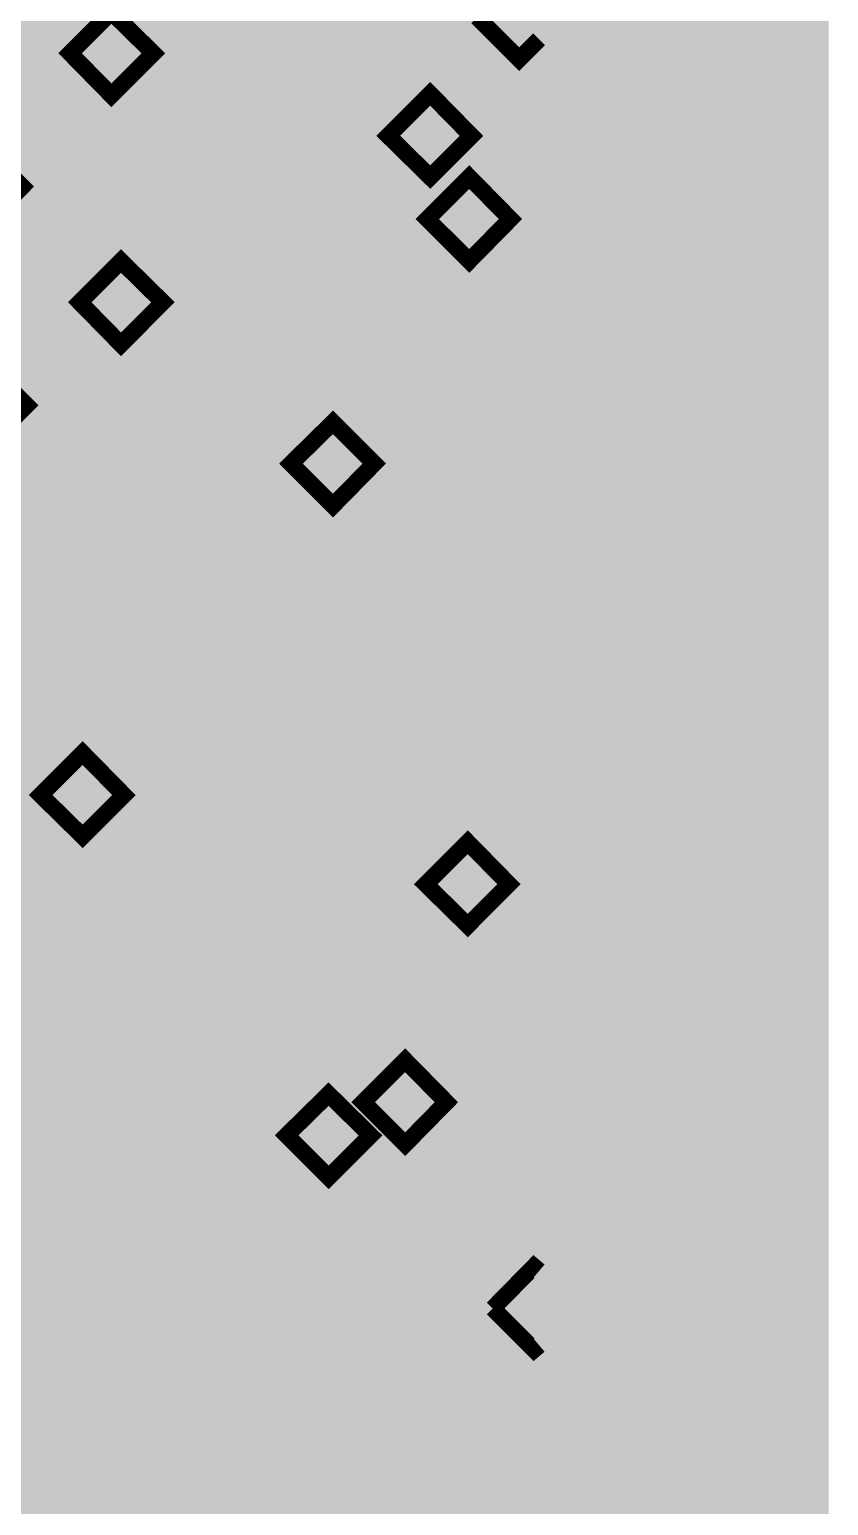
# Model space of a CAD drawing. Header units: millimetres. Extents: x 92 to 588, y 96 to 434.
# Drawn here: x 569.02 to 588.17, y 318.23 to 353.57 of the extents above; entities that cross this region are included whole.
import ezdxf

# ---------------------------------------------------------------- set-up
doc = ezdxf.new("R2010")
doc.units = ezdxf.units.MM
doc.layers.add('H', color=7, linetype='Continuous')
doc.layers.add('P', color=7, linetype='Continuous')

msp = doc.modelspace()

# ---------------------------------------------------------------- hatches: boundary and pattern name
at = {"layer": 'H', "linetype": 'Continuous'}
for points in [[(291.162, 223.903), (291.162, 433.788), (588.166, 433.788), (588.166, 223.903), (291.162, 223.903)], [(580.757, 352.861), (579.752, 353.866), (580.757, 354.871), (581.234, 354.378), (581.234, 353.337), (580.757, 352.861)], [(570.985, 351.996), (569.998, 353.002), (570.985, 353.989), (571.991, 353.002), (570.985, 351.996)], [(578.623, 350.038), (577.618, 351.026), (578.623, 352.032), (579.611, 351.026), (578.623, 350.038)], [(574.866, 347.551), (574.866, 347.833), (574.936, 347.833), (575.06, 347.869), (575.113, 347.904), (575.148, 347.939), (575.219, 348.045), (575.272, 348.186), (575.307, 348.345), (575.325, 348.433), (575.342, 348.645), (575.342, 348.892), (575.342, 349.156), (575.325, 349.368), (575.307, 349.456), (575.272, 349.615), (575.254, 349.686), (575.219, 349.756), (575.148, 349.844), (575.113, 349.88), (575.06, 349.915), (574.936, 349.95), (574.866, 349.95), (574.795, 349.95), (574.69, 349.915), (574.637, 349.88), (574.584, 349.844), (574.513, 349.756), (574.495, 349.686), (574.46, 349.615), (574.425, 349.456), (574.407, 349.35), (574.407, 349.139), (574.39, 348.892), (574.407, 348.645), (574.407, 348.451), (574.425, 348.345), (574.46, 348.186), (574.478, 348.116), (574.513, 348.045), (574.584, 347.957), (574.637, 347.904), (574.672, 347.869), (574.795, 347.833), (574.866, 347.833), (574.866, 347.551), (574.76, 347.551), (574.584, 347.604), (574.425, 347.675), (574.301, 347.798), (574.249, 347.886), (574.196, 347.975), (574.125, 348.186), (574.072, 348.433), (574.055, 348.733), (574.037, 348.892), (574.055, 349.068), (574.072, 349.368), (574.125, 349.633), (574.196, 349.827), (574.249, 349.915), (574.301, 350.003), (574.425, 350.109), (574.584, 350.197), (574.76, 350.232), (574.866, 350.25), (574.972, 350.232), (575.166, 350.197), (575.325, 350.109), (575.448, 349.985), (575.501, 349.915), (575.536, 349.827), (575.624, 349.615), (575.677, 349.35), (575.695, 349.068), (575.695, 348.733), (575.677, 348.433), (575.624, 348.169), (575.536, 347.957), (575.501, 347.869), (575.448, 347.798), (575.307, 347.675), (575.148, 347.604), (574.972, 347.551), (574.866, 347.551)], [(577.829, 347.551), (577.723, 347.551), (577.529, 347.569), (577.441, 347.604), (577.247, 347.657), (577.106, 347.71), (577.106, 348.08), (577.265, 347.992), (577.441, 347.922), (577.529, 347.886), (577.706, 347.851), (577.794, 347.851), (577.9, 347.851), (578.006, 347.886), (578.059, 347.904), (578.147, 347.957), (578.182, 347.992), (578.253, 348.08), (578.288, 348.169), (578.305, 348.204), (578.323, 348.327), (578.341, 348.398), (578.323, 348.468), (578.305, 348.574), (578.27, 348.68), (578.217, 348.751), (578.182, 348.768), (578.094, 348.821), (578.006, 348.839), (577.9, 348.857), (577.794, 348.857), (577.635, 348.857), (577.635, 349.156), (577.759, 349.156), (577.865, 349.156), (578.059, 349.209), (578.129, 349.262), (578.164, 349.298), (578.235, 349.35), (578.27, 349.474), (578.288, 349.58), (578.288, 349.633), (578.27, 349.721), (578.253, 349.756), (578.235, 349.791), (578.182, 349.844), (578.147, 349.862), (578.076, 349.897), (578.006, 349.933), (577.917, 349.933), (577.829, 349.95), (577.741, 349.933), (577.653, 349.915), (577.547, 349.897), (577.459, 349.862), (577.388, 349.827), (577.318, 349.791), (577.265, 349.756), (577.212, 349.721), (577.194, 350.091), (577.318, 350.144), (577.494, 350.197), (577.582, 350.215), (577.776, 350.25), (577.865, 350.25), (578.023, 350.232), (578.164, 350.215), (578.235, 350.197), (578.358, 350.127), (578.411, 350.091), (578.464, 350.056), (578.552, 349.95), (578.57, 349.897), (578.605, 349.844), (578.641, 349.703), (578.641, 349.615), (578.623, 349.509), (578.552, 349.333), (578.5, 349.245), (578.429, 349.174), (578.253, 349.068), (578.164, 349.033), (578.235, 348.998), (578.341, 348.962), (578.429, 348.927), (578.5, 348.857), (578.535, 348.804), (578.605, 348.715), (578.641, 348.663), (578.658, 348.592), (578.676, 348.451), (578.694, 348.38), (578.676, 348.292), (578.658, 348.133), (578.623, 348.045), (578.588, 347.975), (578.517, 347.851), (578.464, 347.798), (578.394, 347.728), (578.27, 347.639), (578.182, 347.604), (578.094, 347.587), (577.917, 347.551), (577.829, 347.551)], [(579.77, 347.551), (579.593, 347.587), (579.505, 347.604), (579.434, 347.639), (579.293, 347.71), (579.24, 347.763), (579.187, 347.816), (579.099, 347.939), (579.082, 348.01), (579.046, 348.08), (579.029, 348.239), (579.029, 348.327), (579.029, 348.416), (579.082, 348.61), (579.135, 348.698), (579.187, 348.786), (579.364, 348.927), (579.452, 348.98), (579.593, 348.857), (579.487, 348.733), (579.452, 348.663), (579.417, 348.592), (579.381, 348.433), (579.364, 348.345), (579.381, 348.239), (579.452, 348.045), (579.505, 347.957), (579.593, 347.886), (579.77, 347.816), (579.858, 347.798), (579.964, 347.816), (580.14, 347.869), (580.21, 347.939), (580.281, 348.01), (580.352, 348.186), (580.352, 348.292), (580.352, 348.363), (580.316, 348.504), (580.281, 348.539), (580.246, 348.592), (580.122, 348.68), (580.052, 348.733), (579.981, 348.768), (579.893, 348.804), (579.787, 348.857), (579.664, 348.892), (579.593, 348.857), (579.452, 348.98), (579.364, 349.051), (579.223, 349.174), (579.17, 349.245), (579.135, 349.315), (579.082, 349.474), (579.082, 349.562), (579.082, 349.633), (579.117, 349.774), (579.17, 349.897), (579.258, 350.003), (579.311, 350.056), (579.364, 350.109), (579.487, 350.179), (579.628, 350.215), (579.787, 350.25), (579.858, 350.25), (579.946, 350.25), (580.105, 350.232), (580.246, 350.179), (580.369, 350.109), (580.422, 350.056), (580.475, 350.021), (580.563, 349.915), (580.616, 349.791), (580.634, 349.668), (580.634, 349.597), (580.634, 349.509), (580.581, 349.333), (580.546, 349.245), (580.493, 349.174), (580.334, 349.033), (580.246, 348.98), (580.105, 349.121), (580.21, 349.245), (580.246, 349.315), (580.263, 349.368), (580.299, 349.509), (580.299, 349.58), (580.299, 349.668), (580.246, 349.809), (580.175, 349.88), (580.158, 349.897), (580.087, 349.95), (579.964, 349.985), (579.858, 349.985), (579.77, 349.985), (579.611, 349.933), (579.558, 349.897), (579.523, 349.862), (579.47, 349.809), (579.434, 349.686), (579.434, 349.615), (579.434, 349.544), (579.47, 349.439), (579.487, 349.386), (579.523, 349.35), (579.611, 349.262), (579.681, 349.227), (579.84, 349.156), (579.946, 349.103), (580.034, 349.068), (580.105, 349.121), (580.246, 348.98), (580.352, 348.909), (580.528, 348.786), (580.581, 348.715), (580.634, 348.627), (580.704, 348.433), (580.704, 348.327), (580.704, 348.239), (580.669, 348.098), (580.616, 347.957), (580.528, 347.833), (580.457, 347.763), (580.405, 347.71), (580.263, 347.639), (580.122, 347.569), (579.946, 347.551), (579.77, 347.551)], [(572.961, 347.551), (572.873, 347.551), (572.714, 347.587), (572.643, 347.604), (572.573, 347.639), (572.449, 347.728), (572.379, 347.781), (572.326, 347.869), (572.22, 348.045), (572.185, 348.169), (572.15, 348.292), (572.097, 348.574), (572.097, 348.733), (572.097, 348.909), (572.132, 349.209), (572.167, 349.35), (572.202, 349.474), (572.308, 349.721), (572.379, 349.827), (572.449, 349.915), (572.643, 350.074), (572.749, 350.127), (572.855, 350.179), (573.12, 350.232), (573.261, 350.232), (573.349, 350.232), (573.42, 350.232), (573.49, 350.215), (573.561, 350.197), (573.561, 349.862), (573.49, 349.897), (573.402, 349.915), (573.314, 349.933), (573.208, 349.933), (573.137, 349.933), (572.996, 349.915), (572.855, 349.862), (572.749, 349.774), (572.696, 349.721), (572.643, 349.668), (572.573, 349.527), (572.502, 349.368), (572.467, 349.174), (572.449, 349.068), (572.573, 348.892), (572.449, 348.821), (572.449, 348.786), (572.449, 348.751), (572.449, 348.715), (572.449, 348.663), (572.449, 348.539), (572.485, 348.327), (572.502, 348.239), (572.538, 348.151), (572.59, 348.028), (572.626, 347.975), (572.714, 347.904), (572.785, 347.869), (572.873, 347.833), (572.961, 347.833), (573.067, 347.833), (573.19, 347.886), (573.261, 347.957), (573.296, 347.992), (573.331, 348.028), (573.384, 348.116), (573.42, 348.292), (573.42, 348.433), (573.42, 348.504), (573.402, 348.645), (573.384, 348.698), (573.367, 348.751), (573.296, 348.839), (573.243, 348.874), (573.208, 348.909), (573.137, 348.945), (573.102, 348.962), (573.014, 348.962), (572.926, 348.98), (572.802, 348.962), (572.679, 348.927), (572.573, 348.892), (572.449, 349.068), (572.573, 349.156), (572.714, 349.209), (572.785, 349.227), (572.926, 349.262), (572.996, 349.262), (573.137, 349.245), (573.261, 349.227), (573.314, 349.209), (573.437, 349.139), (573.49, 349.103), (573.561, 349.051), (573.666, 348.909), (573.702, 348.839), (573.737, 348.751), (573.772, 348.557), (573.772, 348.451), (573.772, 348.345), (573.737, 348.169), (573.719, 348.08), (573.684, 347.992), (573.596, 347.851), (573.543, 347.798), (573.472, 347.745), (573.349, 347.639), (573.278, 347.622), (573.208, 347.587), (573.049, 347.551), (572.961, 347.551)], [(579.558, 348.028), (578.552, 349.033), (579.558, 350.038), (580.546, 349.033), (579.558, 348.028)], [(571.215, 346.034), (570.227, 347.04), (571.215, 348.028), (572.22, 347.04), (571.215, 346.034)], [(576.171, 347.604), (576.171, 348.098), (576.595, 348.098), (576.595, 347.604), (576.171, 347.604)], [(568.957, 342.171), (568.869, 342.171), (568.71, 342.207), (568.639, 342.224), (568.569, 342.26), (568.445, 342.348), (568.392, 342.401), (568.322, 342.471), (568.216, 342.665), (568.181, 342.771), (568.145, 342.895), (568.11, 343.194), (568.11, 343.353), (568.11, 343.53), (568.145, 343.829), (568.181, 343.971), (568.216, 344.094), (568.322, 344.341), (568.392, 344.447), (568.463, 344.535), (568.639, 344.694), (568.745, 344.747), (568.869, 344.8), (569.116, 344.853), (569.257, 344.853), (569.345, 344.853), (569.433, 344.853), (569.504, 344.835), (569.557, 344.817), (569.557, 344.482), (569.486, 344.517), (569.415, 344.535), (569.31, 344.553), (569.221, 344.553), (569.133, 344.553), (568.992, 344.535), (568.869, 344.464), (568.745, 344.394), (568.692, 344.341), (568.657, 344.288), (568.569, 344.147), (568.516, 343.988), (568.481, 343.794), (568.463, 343.688), (568.569, 343.512), (568.463, 343.441), (568.463, 343.406), (568.463, 343.371), (568.463, 343.159), (568.481, 342.93), (568.516, 342.842), (568.534, 342.771), (568.604, 342.648), (568.639, 342.595), (568.71, 342.524), (568.798, 342.489), (568.869, 342.454), (568.957, 342.454), (569.063, 342.454), (569.186, 342.507), (569.274, 342.559), (569.31, 342.595), (569.327, 342.648), (569.38, 342.736), (569.433, 342.912), (569.433, 343.053), (569.433, 343.124), (569.415, 343.265), (569.38, 343.318), (569.363, 343.371), (569.292, 343.459), (569.257, 343.494), (569.221, 343.53), (569.133, 343.565), (569.098, 343.565), (569.01, 343.583), (568.922, 343.583), (568.798, 343.583), (568.692, 343.547), (568.569, 343.512), (568.463, 343.688), (568.586, 343.777), (568.71, 343.829), (568.78, 343.847), (568.922, 343.865), (568.992, 343.865), (569.151, 343.865), (569.257, 343.847), (569.327, 343.829), (569.433, 343.759), (569.504, 343.724), (569.574, 343.671), (569.68, 343.53), (569.715, 343.441), (569.751, 343.371), (569.786, 343.177), (569.786, 343.053), (569.786, 342.965), (569.751, 342.771), (569.715, 342.701), (569.68, 342.612), (569.592, 342.471), (569.539, 342.418), (569.486, 342.348), (569.345, 342.26), (569.274, 342.224), (569.204, 342.207), (569.045, 342.171), (568.957, 342.171)], [(570.297, 342.224), (570.297, 342.489), (570.774, 342.489), (570.774, 344.218), (570.297, 344.218), (570.297, 344.447), (570.421, 344.464), (570.615, 344.5), (570.685, 344.535), (570.774, 344.606), (570.809, 344.711), (570.827, 344.817), (571.091, 344.817), (571.091, 342.489), (571.55, 342.489), (571.55, 342.224), (570.297, 342.224)], [(573.843, 342.171), (573.666, 342.171), (573.472, 342.207), (573.314, 342.26), (573.173, 342.313), (573.173, 342.683), (573.243, 342.648), (573.314, 342.612), (573.384, 342.577), (573.472, 342.542), (573.578, 342.507), (573.666, 342.489), (573.755, 342.471), (573.843, 342.471), (573.949, 342.471), (574.055, 342.507), (574.107, 342.524), (574.178, 342.595), (574.213, 342.63), (574.284, 342.701), (574.319, 342.806), (574.354, 342.912), (574.354, 343.053), (574.354, 343.106), (574.337, 343.23), (574.319, 343.265), (574.301, 343.318), (574.249, 343.388), (574.213, 343.424), (574.16, 343.441), (574.072, 343.494), (574.019, 343.512), (573.913, 343.53), (573.79, 343.53), (573.649, 343.53), (573.508, 343.512), (573.367, 343.494), (573.278, 343.477), (573.278, 344.8), (574.69, 344.8), (574.69, 344.5), (573.614, 344.5), (573.614, 343.812), (573.666, 343.829), (573.79, 343.829), (573.843, 343.829), (574.037, 343.829), (574.178, 343.794), (574.249, 343.777), (574.372, 343.706), (574.443, 343.671), (574.495, 343.618), (574.601, 343.494), (574.637, 343.424), (574.672, 343.353), (574.707, 343.159), (574.707, 343.053), (574.707, 342.948), (574.672, 342.771), (574.654, 342.701), (574.619, 342.612), (574.531, 342.489), (574.478, 342.418), (574.425, 342.365), (574.284, 342.277), (574.213, 342.242), (574.125, 342.207), (573.949, 342.171), (573.843, 342.171)], [(575.289, 342.224), (575.289, 342.489), (575.765, 342.489), (575.765, 344.218), (575.289, 344.218), (575.289, 344.447), (575.413, 344.464), (575.607, 344.5), (575.677, 344.535), (575.713, 344.553), (575.765, 344.606), (575.818, 344.711), (575.818, 344.817), (576.083, 344.817), (576.083, 342.489), (576.542, 342.489), (576.542, 342.224), (575.289, 342.224)], [(576.295, 342.171), (575.289, 343.177), (576.295, 344.165), (577.282, 343.177), (576.295, 342.171)], [(572.185, 342.224), (572.185, 342.718), (572.59, 342.718), (572.59, 342.224), (572.185, 342.224)], [(569.733, 337.638), (569.539, 337.673), (569.451, 337.691), (569.257, 337.744), (569.116, 337.797), (569.116, 338.167), (569.274, 338.097), (569.433, 338.026), (569.539, 337.991), (569.715, 337.956), (569.804, 337.938), (569.909, 337.956), (570.015, 337.973), (570.068, 337.991), (570.156, 338.044), (570.192, 338.097), (570.262, 338.167), (570.297, 338.256), (570.315, 338.308), (570.333, 338.414), (570.333, 338.555), (570.315, 338.679), (570.297, 338.714), (570.28, 338.767), (570.227, 338.838), (570.192, 338.855), (570.103, 338.908), (570.015, 338.943), (569.909, 338.943), (569.804, 338.961), (569.645, 338.961), (569.645, 339.243), (569.768, 339.243), (569.874, 339.243), (570.068, 339.296), (570.139, 339.349), (570.174, 339.384), (570.227, 339.455), (570.28, 339.578), (570.297, 339.684), (570.297, 339.72), (570.28, 339.808), (570.262, 339.843), (570.227, 339.878), (570.192, 339.931), (570.086, 340.002), (570.015, 340.019), (569.927, 340.037), (569.839, 340.037), (569.751, 340.037), (569.645, 340.019), (569.557, 339.984), (569.468, 339.949), (569.398, 339.914), (569.327, 339.878), (569.257, 339.843), (569.221, 339.808), (569.186, 340.178), (569.327, 340.231), (569.504, 340.284), (569.592, 340.302), (569.786, 340.337), (569.874, 340.337), (570.033, 340.337), (570.174, 340.302), (570.245, 340.284), (570.35, 340.231), (570.403, 340.196), (570.474, 340.143), (570.544, 340.055), (570.58, 339.984), (570.615, 339.931), (570.633, 339.79), (570.65, 339.72), (570.633, 339.614), (570.562, 339.42), (570.509, 339.332), (570.421, 339.261), (570.262, 339.155), (570.174, 339.138), (570.245, 339.085), (570.333, 339.049), (570.439, 339.014), (570.509, 338.943), (570.544, 338.908), (570.615, 338.802), (570.65, 338.749), (570.668, 338.697), (570.685, 338.555), (570.685, 338.467), (570.685, 338.379), (570.668, 338.22), (570.633, 338.15), (570.597, 338.079), (570.509, 337.938), (570.456, 337.885), (570.403, 337.832), (570.262, 337.744), (570.192, 337.709), (570.103, 337.673), (569.927, 337.638), (569.733, 337.638)], [(571.867, 337.638), (571.779, 337.638), (571.603, 337.673), (571.444, 337.726), (571.303, 337.815), (571.25, 337.868), (571.197, 337.92), (571.109, 338.044), (571.091, 338.114), (571.056, 338.185), (571.038, 338.326), (571.021, 338.414), (571.038, 338.52), (571.091, 338.714), (571.144, 338.802), (571.197, 338.891), (571.356, 339.014), (571.462, 339.085), (571.603, 338.943), (571.497, 338.82), (571.462, 338.749), (571.426, 338.679), (571.373, 338.52), (571.373, 338.432), (571.391, 338.326), (571.462, 338.132), (571.515, 338.044), (571.585, 337.973), (571.779, 337.903), (571.867, 337.903), (571.973, 337.903), (572.15, 337.973), (572.22, 338.026), (572.291, 338.097), (572.344, 338.273), (572.361, 338.379), (572.361, 338.467), (572.326, 338.591), (572.291, 338.644), (572.255, 338.679), (572.132, 338.785), (572.061, 338.838), (571.991, 338.855), (571.903, 338.908), (571.797, 338.943), (571.673, 338.996), (571.603, 338.943), (571.462, 339.085), (571.373, 339.138), (571.232, 339.261), (571.179, 339.332), (571.144, 339.402), (571.091, 339.561), (571.091, 339.667), (571.091, 339.737), (571.126, 339.861), (571.179, 339.984), (571.268, 340.09), (571.32, 340.143), (571.373, 340.196), (571.497, 340.266), (571.638, 340.319), (571.779, 340.337), (571.955, 340.337), (572.114, 340.319), (572.255, 340.266), (572.379, 340.196), (572.432, 340.161), (572.485, 340.108), (572.573, 340.002), (572.626, 339.878), (572.643, 339.755), (572.643, 339.684), (572.643, 339.596), (572.59, 339.42), (572.555, 339.332), (572.485, 339.261), (572.344, 339.12), (572.255, 339.067), (572.114, 339.226), (572.22, 339.332), (572.255, 339.402), (572.273, 339.455), (572.308, 339.596), (572.308, 339.684), (572.308, 339.773), (572.238, 339.914), (572.185, 339.967), (572.167, 340.002), (572.097, 340.037), (571.973, 340.09), (571.867, 340.09), (571.779, 340.09), (571.62, 340.037), (571.532, 339.949), (571.479, 339.896), (571.444, 339.79), (571.444, 339.702), (571.444, 339.631), (571.479, 339.526), (571.497, 339.49), (571.532, 339.437), (571.62, 339.367), (571.691, 339.332), (571.744, 339.296), (571.85, 339.243), (571.955, 339.19), (572.044, 339.155), (572.114, 339.226), (572.255, 339.067), (572.361, 339.014), (572.538, 338.873), (572.59, 338.802), (572.643, 338.732), (572.714, 338.538), (572.714, 338.414), (572.714, 338.344), (572.679, 338.185), (572.626, 338.044), (572.538, 337.92), (572.467, 337.868), (572.414, 337.815), (572.273, 337.726), (572.132, 337.673), (571.955, 337.638), (571.867, 337.638)], [(570.297, 334.252), (569.292, 335.239), (570.297, 336.245), (571.285, 335.239), (570.297, 334.252)], [(579.523, 332.117), (578.517, 333.105), (579.523, 334.11), (580.51, 333.105), (579.523, 332.117)], [(571.638, 329.63), (571.55, 329.63), (571.391, 329.665), (571.32, 329.683), (571.25, 329.718), (571.126, 329.807), (571.056, 329.859), (571.003, 329.948), (570.897, 330.124), (570.862, 330.248), (570.827, 330.371), (570.774, 330.653), (570.774, 330.988), (570.809, 331.288), (570.844, 331.429), (570.88, 331.553), (570.985, 331.8), (571.056, 331.906), (571.144, 331.994), (571.32, 332.153), (571.426, 332.205), (571.532, 332.258), (571.797, 332.311), (571.938, 332.311), (572.026, 332.311), (572.097, 332.311), (572.167, 332.294), (572.238, 332.276), (572.238, 331.958), (572.167, 331.976), (572.079, 331.994), (571.991, 332.011), (571.885, 332.011), (571.814, 332.011), (571.673, 331.994), (571.532, 331.941), (571.426, 331.853), (571.373, 331.8), (571.32, 331.747), (571.25, 331.606), (571.179, 331.447), (571.144, 331.253), (571.126, 331.147), (571.25, 330.971), (571.126, 330.9), (571.126, 330.865), (571.126, 330.83), (571.126, 330.794), (571.126, 330.741), (571.126, 330.618), (571.162, 330.406), (571.179, 330.318), (571.215, 330.23), (571.268, 330.106), (571.32, 330.053), (571.391, 329.983), (571.462, 329.948), (571.55, 329.912), (571.638, 329.912), (571.744, 329.912), (571.867, 329.965), (571.938, 330.036), (571.973, 330.071), (572.008, 330.106), (572.061, 330.195), (572.097, 330.371), (572.097, 330.512), (572.097, 330.583), (572.079, 330.724), (572.061, 330.777), (572.044, 330.83), (571.973, 330.918), (571.92, 330.953), (571.885, 330.988), (571.814, 331.024), (571.779, 331.041), (571.691, 331.041), (571.603, 331.059), (571.479, 331.041), (571.356, 331.006), (571.25, 330.971), (571.126, 331.147), (571.268, 331.235), (571.391, 331.288), (571.462, 331.306), (571.603, 331.341), (571.673, 331.341), (571.814, 331.323), (571.938, 331.306), (571.991, 331.288), (572.114, 331.218), (572.167, 331.182), (572.238, 331.129), (572.344, 330.988), (572.379, 330.918), (572.414, 330.83), (572.449, 330.636), (572.449, 330.53), (572.449, 330.424), (572.414, 330.248), (572.396, 330.159), (572.361, 330.071), (572.273, 329.93), (572.22, 329.877), (572.15, 329.824), (572.026, 329.718), (571.955, 329.701), (571.885, 329.665), (571.726, 329.63), (571.638, 329.63)], [(572.767, 329.683), (572.767, 330.053), (572.943, 330.212), (573.084, 330.353), (573.243, 330.512), (573.384, 330.671), (573.525, 330.83), (573.737, 331.094), (573.79, 331.182), (573.843, 331.288), (573.896, 331.482), (573.896, 331.588), (573.896, 331.694), (573.86, 331.782), (573.843, 331.817), (573.808, 331.888), (573.772, 331.923), (573.702, 331.958), (573.631, 331.994), (573.543, 332.011), (573.455, 332.029), (573.367, 332.011), (573.278, 331.994), (573.173, 331.976), (573.084, 331.941), (573.014, 331.906), (572.943, 331.87), (572.89, 331.835), (572.837, 331.8), (572.82, 332.17), (572.943, 332.223), (573.12, 332.276), (573.208, 332.294), (573.402, 332.329), (573.578, 332.329), (573.737, 332.294), (573.878, 332.241), (574.002, 332.17), (574.055, 332.135), (574.107, 332.082), (574.178, 331.976), (574.231, 331.835), (574.249, 331.694), (574.249, 331.606), (574.249, 331.465), (574.213, 331.323), (574.178, 331.2), (574.125, 331.094), (574.055, 330.988), (573.966, 330.865), (573.878, 330.759), (573.772, 330.653), (573.614, 330.477), (573.42, 330.283), (573.225, 330.106), (573.084, 329.983), (574.354, 329.983), (574.354, 329.683), (572.767, 329.683)], [(576.259, 329.63), (576.189, 329.63), (576.03, 329.648), (575.96, 329.665), (575.96, 330.001), (576.03, 329.983), (576.118, 329.948), (576.206, 329.93), (576.312, 329.93), (576.383, 329.93), (576.542, 329.965), (576.665, 330.018), (576.789, 330.106), (576.841, 330.159), (576.894, 330.212), (576.965, 330.353), (577.018, 330.512), (577.053, 330.688), (577.053, 330.794), (576.965, 330.988), (577.053, 331.041), (577.071, 331.112), (577.071, 331.341), (577.035, 331.553), (577.018, 331.641), (577, 331.712), (576.93, 331.853), (576.894, 331.888), (576.841, 331.941), (576.771, 331.994), (576.736, 332.011), (576.647, 332.029), (576.559, 332.047), (576.453, 332.029), (576.33, 331.976), (576.259, 331.923), (576.189, 331.853), (576.136, 331.747), (576.101, 331.588), (576.101, 331.447), (576.101, 331.359), (576.118, 331.235), (576.154, 331.129), (576.224, 331.024), (576.277, 330.988), (576.312, 330.971), (576.383, 330.935), (576.418, 330.918), (576.506, 330.9), (576.595, 330.9), (576.718, 330.9), (576.841, 330.935), (576.965, 330.988), (577.053, 330.794), (576.93, 330.706), (576.789, 330.653), (576.736, 330.636), (576.595, 330.618), (576.524, 330.618), (576.383, 330.618), (576.259, 330.653), (576.206, 330.671), (576.083, 330.724), (576.03, 330.777), (575.96, 330.83), (575.854, 330.953), (575.818, 331.041), (575.783, 331.129), (575.748, 331.323), (575.748, 331.429), (575.748, 331.535), (575.783, 331.712), (575.801, 331.8), (575.836, 331.87), (575.924, 332.011), (575.977, 332.082), (576.048, 332.135), (576.171, 332.223), (576.242, 332.258), (576.33, 332.294), (576.489, 332.311), (576.559, 332.329), (576.647, 332.311), (576.806, 332.294), (576.877, 332.258), (576.965, 332.223), (577.088, 332.135), (577.141, 332.082), (577.194, 332.011), (577.3, 331.835), (577.335, 331.712), (577.371, 331.588), (577.406, 331.306), (577.424, 331.129), (577.406, 330.971), (577.371, 330.671), (577.353, 330.53), (577.3, 330.389), (577.194, 330.142), (577.141, 330.053), (577.053, 329.948), (576.877, 329.789), (576.771, 329.736), (576.665, 329.701), (576.4, 329.648), (576.259, 329.63)], [(578.57, 329.63), (578.482, 329.63), (578.323, 329.665), (578.253, 329.683), (578.182, 329.718), (578.059, 329.807), (578.006, 329.859), (577.935, 329.948), (577.829, 330.124), (577.794, 330.248), (577.759, 330.371), (577.723, 330.653), (577.723, 330.988), (577.759, 331.288), (577.794, 331.429), (577.829, 331.553), (577.935, 331.8), (578.006, 331.906), (578.076, 331.994), (578.253, 332.153), (578.358, 332.205), (578.482, 332.258), (578.729, 332.311), (578.87, 332.311), (578.958, 332.311), (579.046, 332.311), (579.117, 332.294), (579.17, 332.276), (579.17, 331.958), (579.099, 331.976), (579.029, 331.994), (578.923, 332.011), (578.835, 332.011), (578.746, 332.011), (578.605, 331.994), (578.482, 331.941), (578.358, 331.853), (578.305, 331.8), (578.253, 331.747), (578.182, 331.606), (578.129, 331.447), (578.076, 331.253), (578.076, 331.147), (578.182, 330.971), (578.076, 330.9), (578.076, 330.865), (578.076, 330.83), (578.076, 330.794), (578.059, 330.741), (578.076, 330.618), (578.094, 330.406), (578.111, 330.318), (578.147, 330.23), (578.217, 330.106), (578.253, 330.053), (578.323, 329.983), (578.411, 329.948), (578.482, 329.912), (578.57, 329.912), (578.676, 329.912), (578.799, 329.965), (578.888, 330.036), (578.905, 330.071), (578.94, 330.106), (578.993, 330.195), (579.029, 330.371), (579.046, 330.512), (579.046, 330.583), (579.029, 330.724), (578.993, 330.777), (578.976, 330.83), (578.905, 330.918), (578.87, 330.953), (578.835, 330.988), (578.746, 331.024), (578.711, 331.041), (578.623, 331.041), (578.535, 331.059), (578.411, 331.041), (578.305, 331.006), (578.182, 330.971), (578.076, 331.147), (578.2, 331.235), (578.323, 331.288), (578.394, 331.306), (578.535, 331.341), (578.605, 331.341), (578.764, 331.323), (578.87, 331.306), (578.94, 331.288), (579.046, 331.218), (579.117, 331.182), (579.187, 331.129), (579.293, 330.988), (579.329, 330.918), (579.364, 330.83), (579.399, 330.636), (579.399, 330.53), (579.399, 330.424), (579.364, 330.248), (579.329, 330.159), (579.293, 330.071), (579.205, 329.93), (579.152, 329.877), (579.099, 329.824), (578.958, 329.718), (578.888, 329.701), (578.817, 329.665), (578.658, 329.63), (578.57, 329.63)], [(574.848, 329.683), (574.848, 330.177), (575.272, 330.177), (575.272, 329.683), (574.848, 329.683)], [(578.023, 326.878), (577.018, 327.884), (578.023, 328.889), (579.011, 327.884), (578.023, 326.878)], [(576.189, 326.085), (575.183, 327.09), (576.189, 328.078), (577.194, 327.09), (576.189, 326.085)], [(570.139, 324.409), (570.05, 324.409), (569.892, 324.427), (569.821, 324.462), (569.751, 324.497), (569.627, 324.585), (569.557, 324.638), (569.504, 324.709), (569.398, 324.903), (569.363, 325.009), (569.327, 325.132), (569.292, 325.414), (569.274, 325.591), (569.292, 325.75), (569.31, 326.067), (569.345, 326.191), (569.38, 326.332), (569.486, 326.561), (569.557, 326.667), (569.645, 326.773), (569.821, 326.914), (569.927, 326.984), (570.033, 327.037), (570.297, 327.09), (570.439, 327.09), (570.527, 327.09), (570.597, 327.073), (570.668, 327.073), (570.738, 327.055), (570.738, 326.72), (570.668, 326.737), (570.58, 326.773), (570.491, 326.79), (570.386, 326.79), (570.315, 326.79), (570.174, 326.755), (570.033, 326.702), (569.927, 326.632), (569.874, 326.579), (569.821, 326.508), (569.751, 326.385), (569.68, 326.226), (569.645, 326.032), (569.645, 325.926), (569.751, 325.75), (569.645, 325.679), (569.627, 325.644), (569.627, 325.608), (569.627, 325.379), (569.662, 325.168), (569.68, 325.079), (569.715, 325.009), (569.768, 324.885), (569.821, 324.832), (569.892, 324.762), (569.962, 324.709), (570.05, 324.691), (570.139, 324.691), (570.245, 324.691), (570.368, 324.744), (570.439, 324.797), (570.474, 324.832), (570.509, 324.868), (570.562, 324.973), (570.597, 325.132), (570.597, 325.273), (570.597, 325.362), (570.58, 325.485), (570.562, 325.556), (570.544, 325.591), (570.474, 325.697), (570.421, 325.732), (570.386, 325.75), (570.315, 325.803), (570.28, 325.803), (570.192, 325.82), (570.103, 325.82), (569.98, 325.82), (569.856, 325.785), (569.751, 325.75), (569.645, 325.926), (569.768, 326.014), (569.892, 326.067), (569.962, 326.085), (570.103, 326.102), (570.174, 326.102), (570.315, 326.102), (570.439, 326.067), (570.491, 326.049), (570.615, 325.997), (570.668, 325.961), (570.738, 325.891), (570.844, 325.767), (570.88, 325.679), (570.915, 325.591), (570.95, 325.397), (570.95, 325.291), (570.95, 325.203), (570.915, 325.009), (570.897, 324.921), (570.862, 324.85), (570.774, 324.709), (570.721, 324.638), (570.65, 324.585), (570.527, 324.497), (570.456, 324.462), (570.386, 324.427), (570.227, 324.409), (570.139, 324.409)], [(571.85, 324.409), (571.656, 324.427), (571.567, 324.444), (571.391, 324.497), (571.25, 324.568), (571.25, 324.921), (571.391, 324.85), (571.567, 324.779), (571.656, 324.744), (571.85, 324.709), (571.938, 324.709), (572.044, 324.709), (572.15, 324.744), (572.202, 324.762), (572.291, 324.815), (572.326, 324.85), (572.379, 324.921), (572.432, 325.009), (572.449, 325.062), (572.467, 325.185), (572.467, 325.256), (572.467, 325.309), (572.449, 325.432), (572.432, 325.485), (572.396, 325.52), (572.344, 325.591), (572.308, 325.626), (572.238, 325.661), (572.132, 325.697), (572.044, 325.714), (571.92, 325.714), (571.779, 325.714), (571.779, 325.997), (571.885, 325.997), (572.008, 325.997), (572.185, 326.067), (572.273, 326.102), (572.308, 326.138), (572.361, 326.208), (572.414, 326.332), (572.414, 326.438), (572.414, 326.473), (572.396, 326.561), (572.379, 326.596), (572.361, 326.632), (572.308, 326.684), (572.291, 326.72), (572.22, 326.755), (572.132, 326.773), (572.061, 326.79), (571.973, 326.79), (571.867, 326.79), (571.779, 326.773), (571.691, 326.737), (571.603, 326.72), (571.515, 326.684), (571.444, 326.632), (571.391, 326.596), (571.338, 326.561), (571.32, 326.931), (571.444, 326.984), (571.62, 327.037), (571.726, 327.073), (571.903, 327.09), (571.991, 327.09), (572.167, 327.09), (572.308, 327.055), (572.361, 327.037), (572.485, 326.984), (572.538, 326.949), (572.59, 326.896), (572.679, 326.808), (572.714, 326.755), (572.732, 326.684), (572.767, 326.543), (572.767, 326.473), (572.767, 326.367), (572.696, 326.173), (572.626, 326.102), (572.555, 326.014), (572.379, 325.926), (572.291, 325.891), (572.379, 325.855), (572.467, 325.82), (572.555, 325.767), (572.643, 325.697), (572.679, 325.661), (572.749, 325.573), (572.767, 325.503), (572.785, 325.45), (572.82, 325.309), (572.82, 325.22), (572.82, 325.132), (572.785, 324.973), (572.767, 324.903), (572.732, 324.832), (572.643, 324.691), (572.59, 324.638), (572.538, 324.585), (572.396, 324.497), (572.308, 324.462), (572.238, 324.427), (572.061, 324.409), (571.955, 324.409), (571.85, 324.409)], [(575.095, 324.409), (575.095, 324.691), (575.166, 324.691), (575.289, 324.727), (575.325, 324.762), (575.377, 324.797), (575.448, 324.903), (575.483, 324.956), (575.501, 325.026), (575.536, 325.185), (575.554, 325.291), (575.571, 325.485), (575.571, 325.75), (575.571, 325.997), (575.554, 326.208), (575.536, 326.314), (575.501, 326.473), (575.483, 326.543), (575.448, 326.596), (575.377, 326.702), (575.325, 326.737), (575.289, 326.773), (575.166, 326.808), (575.095, 326.808), (575.025, 326.808), (574.901, 326.773), (574.866, 326.737), (574.813, 326.702), (574.742, 326.596), (574.707, 326.526), (574.69, 326.473), (574.654, 326.296), (574.637, 326.208), (574.619, 325.997), (574.619, 325.75), (574.619, 325.485), (574.637, 325.291), (574.654, 325.203), (574.69, 325.044), (574.707, 324.973), (574.742, 324.903), (574.813, 324.797), (574.901, 324.727), (575.025, 324.691), (575.095, 324.691), (575.095, 324.409), (574.989, 324.409), (574.813, 324.444), (574.654, 324.533), (574.513, 324.656), (574.478, 324.727), (574.425, 324.815), (574.354, 325.026), (574.301, 325.273), (574.266, 325.573), (574.266, 325.75), (574.266, 325.908), (574.301, 326.226), (574.354, 326.473), (574.425, 326.684), (574.478, 326.773), (574.531, 326.843), (574.654, 326.967), (574.813, 327.055), (574.989, 327.09), (575.095, 327.09), (575.201, 327.09), (575.377, 327.055), (575.536, 326.967), (575.677, 326.843), (575.73, 326.755), (575.765, 326.667), (575.836, 326.455), (575.889, 326.208), (575.924, 325.908), (575.924, 325.573), (575.889, 325.273), (575.836, 325.026), (575.765, 324.815), (575.713, 324.727), (575.66, 324.656), (575.536, 324.533), (575.377, 324.444), (575.201, 324.409), (575.095, 324.409)], [(576.63, 324.409), (576.559, 324.409), (576.489, 324.427), (576.418, 324.444), (576.418, 324.779), (576.489, 324.744), (576.559, 324.727), (576.665, 324.709), (576.753, 324.709), (576.841, 324.709), (576.983, 324.727), (577.124, 324.797), (577.23, 324.868), (577.282, 324.921), (577.335, 324.991), (577.406, 325.115), (577.459, 325.273), (577.494, 325.467), (577.512, 325.573), (577.406, 325.75), (577.512, 325.82), (577.512, 325.891), (577.512, 325.926), (577.512, 326.102), (577.494, 326.314), (577.459, 326.402), (577.441, 326.49), (577.371, 326.614), (577.335, 326.667), (577.3, 326.702), (577.212, 326.755), (577.177, 326.773), (577.106, 326.808), (577, 326.808), (576.912, 326.808), (576.771, 326.755), (576.7, 326.684), (576.665, 326.649), (576.63, 326.614), (576.595, 326.526), (576.542, 326.349), (576.542, 326.208), (576.542, 326.138), (576.559, 325.997), (576.577, 325.944), (576.612, 325.891), (576.665, 325.803), (576.718, 325.767), (576.753, 325.732), (576.824, 325.697), (576.859, 325.697), (576.947, 325.679), (577.053, 325.679), (577.159, 325.679), (577.282, 325.714), (577.406, 325.75), (577.512, 325.573), (577.371, 325.485), (577.247, 325.432), (577.177, 325.414), (577.035, 325.397), (576.965, 325.379), (576.824, 325.397), (576.7, 325.414), (576.647, 325.432), (576.524, 325.503), (576.471, 325.538), (576.4, 325.591), (576.295, 325.732), (576.259, 325.803), (576.224, 325.891), (576.189, 326.085), (576.189, 326.208), (576.189, 326.296), (576.224, 326.473), (576.259, 326.561), (576.295, 326.649), (576.383, 326.79), (576.436, 326.843), (576.489, 326.896), (576.612, 327.002), (576.7, 327.02), (576.771, 327.055), (576.93, 327.09), (577.088, 327.09), (577.265, 327.055), (577.335, 327.037), (577.406, 327.002), (577.529, 326.914), (577.582, 326.861), (577.653, 326.79), (577.759, 326.596), (577.794, 326.49), (577.829, 326.367), (577.865, 326.067), (577.865, 325.908), (577.865, 325.75), (577.829, 325.432), (577.794, 325.291), (577.759, 325.15), (577.653, 324.921), (577.582, 324.815), (577.494, 324.727), (577.318, 324.568), (577.23, 324.515), (577.106, 324.462), (576.859, 324.409), (576.7, 324.409), (576.63, 324.409)], [(573.349, 324.462), (573.349, 324.956), (573.772, 324.956), (573.772, 324.462), (573.349, 324.462)], [(581.11, 321.957), (580.122, 322.945), (581.11, 323.95), (581.234, 323.845), (581.234, 322.063), (581.11, 321.957)], [(573.155, 319.47), (572.996, 319.505), (572.908, 319.523), (572.837, 319.558), (572.714, 319.647), (572.661, 319.699), (572.59, 319.788), (572.502, 319.964), (572.449, 320.088), (572.414, 320.211), (572.379, 320.493), (572.379, 320.652), (572.379, 320.828), (572.414, 321.128), (572.449, 321.269), (572.485, 321.41), (572.59, 321.64), (572.661, 321.746), (572.732, 321.834), (572.908, 321.993), (573.031, 322.045), (573.137, 322.098), (573.402, 322.151), (573.543, 322.151), (573.614, 322.151), (573.702, 322.151), (573.772, 322.134), (573.825, 322.116), (573.825, 321.798), (573.755, 321.816), (573.684, 321.834), (573.596, 321.851), (573.49, 321.851), (573.42, 321.851), (573.261, 321.834), (573.137, 321.781), (573.014, 321.693), (572.961, 321.64), (572.926, 321.587), (572.837, 321.446), (572.785, 321.287), (572.749, 321.093), (572.732, 320.987), (572.837, 320.811), (572.732, 320.758), (572.732, 320.705), (572.732, 320.67), (572.732, 320.458), (572.749, 320.246), (572.785, 320.158), (572.802, 320.07), (572.873, 319.946), (572.908, 319.911), (572.979, 319.823), (573.067, 319.788), (573.137, 319.752), (573.243, 319.752), (573.331, 319.752), (573.472, 319.805), (573.543, 319.876), (573.578, 319.911), (573.596, 319.946), (573.649, 320.035), (573.702, 320.211), (573.702, 320.352), (573.702, 320.423), (573.684, 320.564), (573.666, 320.617), (573.631, 320.67), (573.578, 320.758), (573.525, 320.793), (573.49, 320.828), (573.42, 320.864), (573.367, 320.881), (573.278, 320.881), (573.19, 320.899), (573.067, 320.881), (572.961, 320.864), (572.837, 320.811), (572.732, 320.987), (572.855, 321.075), (572.979, 321.128), (573.049, 321.146), (573.19, 321.181), (573.278, 321.181), (573.42, 321.163), (573.543, 321.146), (573.596, 321.128), (573.719, 321.075), (573.772, 321.022), (573.843, 320.969), (573.949, 320.828), (573.984, 320.758), (574.019, 320.67), (574.055, 320.476), (574.055, 320.37), (574.055, 320.264), (574.019, 320.088), (573.984, 319.999), (573.949, 319.911), (573.86, 319.77), (573.808, 319.717), (573.755, 319.664), (573.614, 319.558), (573.543, 319.541), (573.472, 319.505), (573.314, 319.47), (573.155, 319.47)], [(574.954, 319.47), (574.76, 319.505), (574.672, 319.523), (574.478, 319.576), (574.337, 319.629), (574.337, 319.999), (574.495, 319.911), (574.654, 319.841), (574.76, 319.805), (574.936, 319.77), (575.025, 319.77), (575.13, 319.77), (575.236, 319.805), (575.289, 319.823), (575.377, 319.876), (575.413, 319.911), (575.483, 319.999), (575.519, 320.088), (575.536, 320.14), (575.554, 320.246), (575.571, 320.317), (575.554, 320.387), (575.536, 320.493), (575.501, 320.599), (575.448, 320.67), (575.413, 320.687), (575.325, 320.74), (575.236, 320.758), (575.13, 320.775), (575.025, 320.775), (574.866, 320.775), (574.866, 321.075), (574.989, 321.075), (575.095, 321.075), (575.289, 321.128), (575.36, 321.181), (575.395, 321.216), (575.466, 321.287), (575.501, 321.41), (575.519, 321.499), (575.519, 321.552), (575.501, 321.64), (575.466, 321.71), (575.413, 321.763), (575.377, 321.781), (575.307, 321.816), (575.236, 321.851), (575.148, 321.869), (575.06, 321.869), (574.972, 321.851), (574.884, 321.834), (574.778, 321.816), (574.69, 321.781), (574.619, 321.746), (574.548, 321.71), (574.495, 321.675), (574.443, 321.64), (574.425, 322.01), (574.548, 322.063), (574.725, 322.116), (574.813, 322.134), (575.007, 322.169), (575.095, 322.169), (575.254, 322.151), (575.395, 322.134), (575.466, 322.116), (575.589, 322.045), (575.642, 322.01), (575.695, 321.975), (575.783, 321.869), (575.801, 321.816), (575.836, 321.763), (575.871, 321.622), (575.871, 321.534), (575.854, 321.428), (575.783, 321.252), (575.73, 321.163), (575.66, 321.093), (575.483, 320.987), (575.395, 320.969), (575.466, 320.917), (575.571, 320.881), (575.66, 320.846), (575.73, 320.775), (575.765, 320.723), (575.836, 320.634), (575.871, 320.581), (575.889, 320.511), (575.907, 320.37), (575.924, 320.299), (575.907, 320.211), (575.889, 320.052), (575.854, 319.964), (575.818, 319.893), (575.748, 319.77), (575.695, 319.717), (575.624, 319.647), (575.501, 319.558), (575.413, 319.541), (575.325, 319.505), (575.148, 319.47), (574.954, 319.47)], [(578.429, 319.523), (578.429, 320.423), (578.429, 320.687), (578.429, 321.71), (577.565, 320.687), (578.429, 320.687), (578.429, 320.423), (577.3, 320.423), (577.3, 320.775), (578.447, 322.116), (578.764, 322.116), (578.764, 320.687), (579.082, 320.687), (579.082, 320.423), (578.764, 320.423), (578.764, 319.523), (578.429, 319.523)], [(580.087, 319.47), (579.928, 319.505), (579.858, 319.523), (579.787, 319.558), (579.664, 319.647), (579.593, 319.699), (579.54, 319.788), (579.434, 319.964), (579.399, 320.088), (579.364, 320.211), (579.329, 320.493), (579.311, 320.652), (579.329, 320.828), (579.346, 321.128), (579.381, 321.269), (579.417, 321.41), (579.523, 321.64), (579.593, 321.746), (579.681, 321.834), (579.858, 321.993), (579.964, 322.045), (580.069, 322.098), (580.334, 322.151), (580.475, 322.151), (580.563, 322.151), (580.634, 322.151), (580.704, 322.134), (580.775, 322.116), (580.775, 321.798), (580.704, 321.816), (580.616, 321.834), (580.528, 321.851), (580.422, 321.851), (580.352, 321.851), (580.21, 321.834), (580.069, 321.781), (579.964, 321.693), (579.911, 321.64), (579.858, 321.587), (579.787, 321.446), (579.717, 321.287), (579.681, 321.093), (579.681, 320.987), (579.787, 320.811), (579.681, 320.758), (579.664, 320.705), (579.664, 320.67), (579.664, 320.458), (579.699, 320.246), (579.717, 320.158), (579.752, 320.07), (579.805, 319.946), (579.858, 319.911), (579.928, 319.823), (579.999, 319.788), (580.087, 319.752), (580.175, 319.752), (580.281, 319.752), (580.405, 319.805), (580.475, 319.876), (580.51, 319.911), (580.546, 319.946), (580.599, 320.035), (580.634, 320.211), (580.634, 320.352), (580.634, 320.423), (580.616, 320.564), (580.599, 320.617), (580.581, 320.67), (580.51, 320.758), (580.457, 320.793), (580.422, 320.828), (580.352, 320.864), (580.316, 320.881), (580.228, 320.881), (580.14, 320.899), (580.016, 320.881), (579.893, 320.864), (579.787, 320.811), (579.681, 320.987), (579.805, 321.075), (579.928, 321.128), (579.999, 321.146), (580.14, 321.181), (580.21, 321.181), (580.352, 321.163), (580.475, 321.146), (580.528, 321.128), (580.651, 321.075), (580.704, 321.022), (580.775, 320.969), (580.881, 320.828), (580.916, 320.758), (580.951, 320.67), (580.987, 320.476), (580.987, 320.37), (580.987, 320.264), (580.951, 320.088), (580.934, 319.999), (580.898, 319.911), (580.81, 319.77), (580.757, 319.717), (580.687, 319.664), (580.563, 319.558), (580.493, 319.541), (580.422, 319.505), (580.263, 319.47), (580.087, 319.47)], [(576.453, 319.523), (576.453, 320.017), (576.859, 320.017), (576.859, 319.523), (576.453, 319.523)]]:
    msp.add_hatch(color=7, dxfattribs=at).paths.add_polyline_path(points)

# ---------------------------------------------------------------- linework, layer by layer
at = {"layer": 'P', "color": 7, "const_width": 0.4}
for points in [[(569.998, 353.002), (570.985, 351.996), (571.991, 353.002), (570.985, 353.989), (569.998, 353.002), (569.998, 353.002)], [(579.752, 353.866), (580.757, 352.861), (581.234, 353.337)], [(577.618, 351.026), (578.623, 350.038), (579.611, 351.026), (578.623, 352.032), (577.618, 351.026), (577.618, 351.026)], [(566.858, 349.809), (567.863, 348.804), (568.851, 349.809), (567.863, 350.797), (566.858, 349.809), (566.858, 349.809)], [(578.552, 349.033), (579.558, 348.028), (580.546, 349.033), (579.558, 350.038), (578.552, 349.033), (578.552, 349.033)], [(570.227, 347.04), (571.215, 346.034), (572.22, 347.04), (571.215, 348.028), (570.227, 347.04), (570.227, 347.04)], [(566.964, 344.57), (567.951, 343.565), (568.957, 344.57), (567.951, 345.576), (566.964, 344.57), (566.964, 344.57)], [(575.289, 343.177), (576.295, 342.171), (577.282, 343.177), (576.295, 344.165), (575.289, 343.177), (575.289, 343.177)], [(569.292, 335.239), (570.297, 334.252), (571.285, 335.239), (570.297, 336.245), (569.292, 335.239), (569.292, 335.239)], [(578.517, 333.105), (579.523, 332.117), (580.51, 333.105), (579.523, 334.11), (578.517, 333.105), (578.517, 333.105)], [(577.018, 327.884), (578.023, 326.878), (579.011, 327.884), (578.023, 328.889), (577.018, 327.884), (577.018, 327.884)], [(575.183, 327.09), (576.189, 326.085), (577.194, 327.09), (576.189, 328.078), (575.183, 327.09), (575.183, 327.09)], [(581.234, 323.845), (581.11, 323.95), (580.122, 322.945), (580.122, 322.945)], [(580.122, 322.945), (581.11, 321.957), (581.234, 322.063)]]:
    msp.add_lwpolyline(points, dxfattribs=at)

doc.saveas('drawing.dxf')
